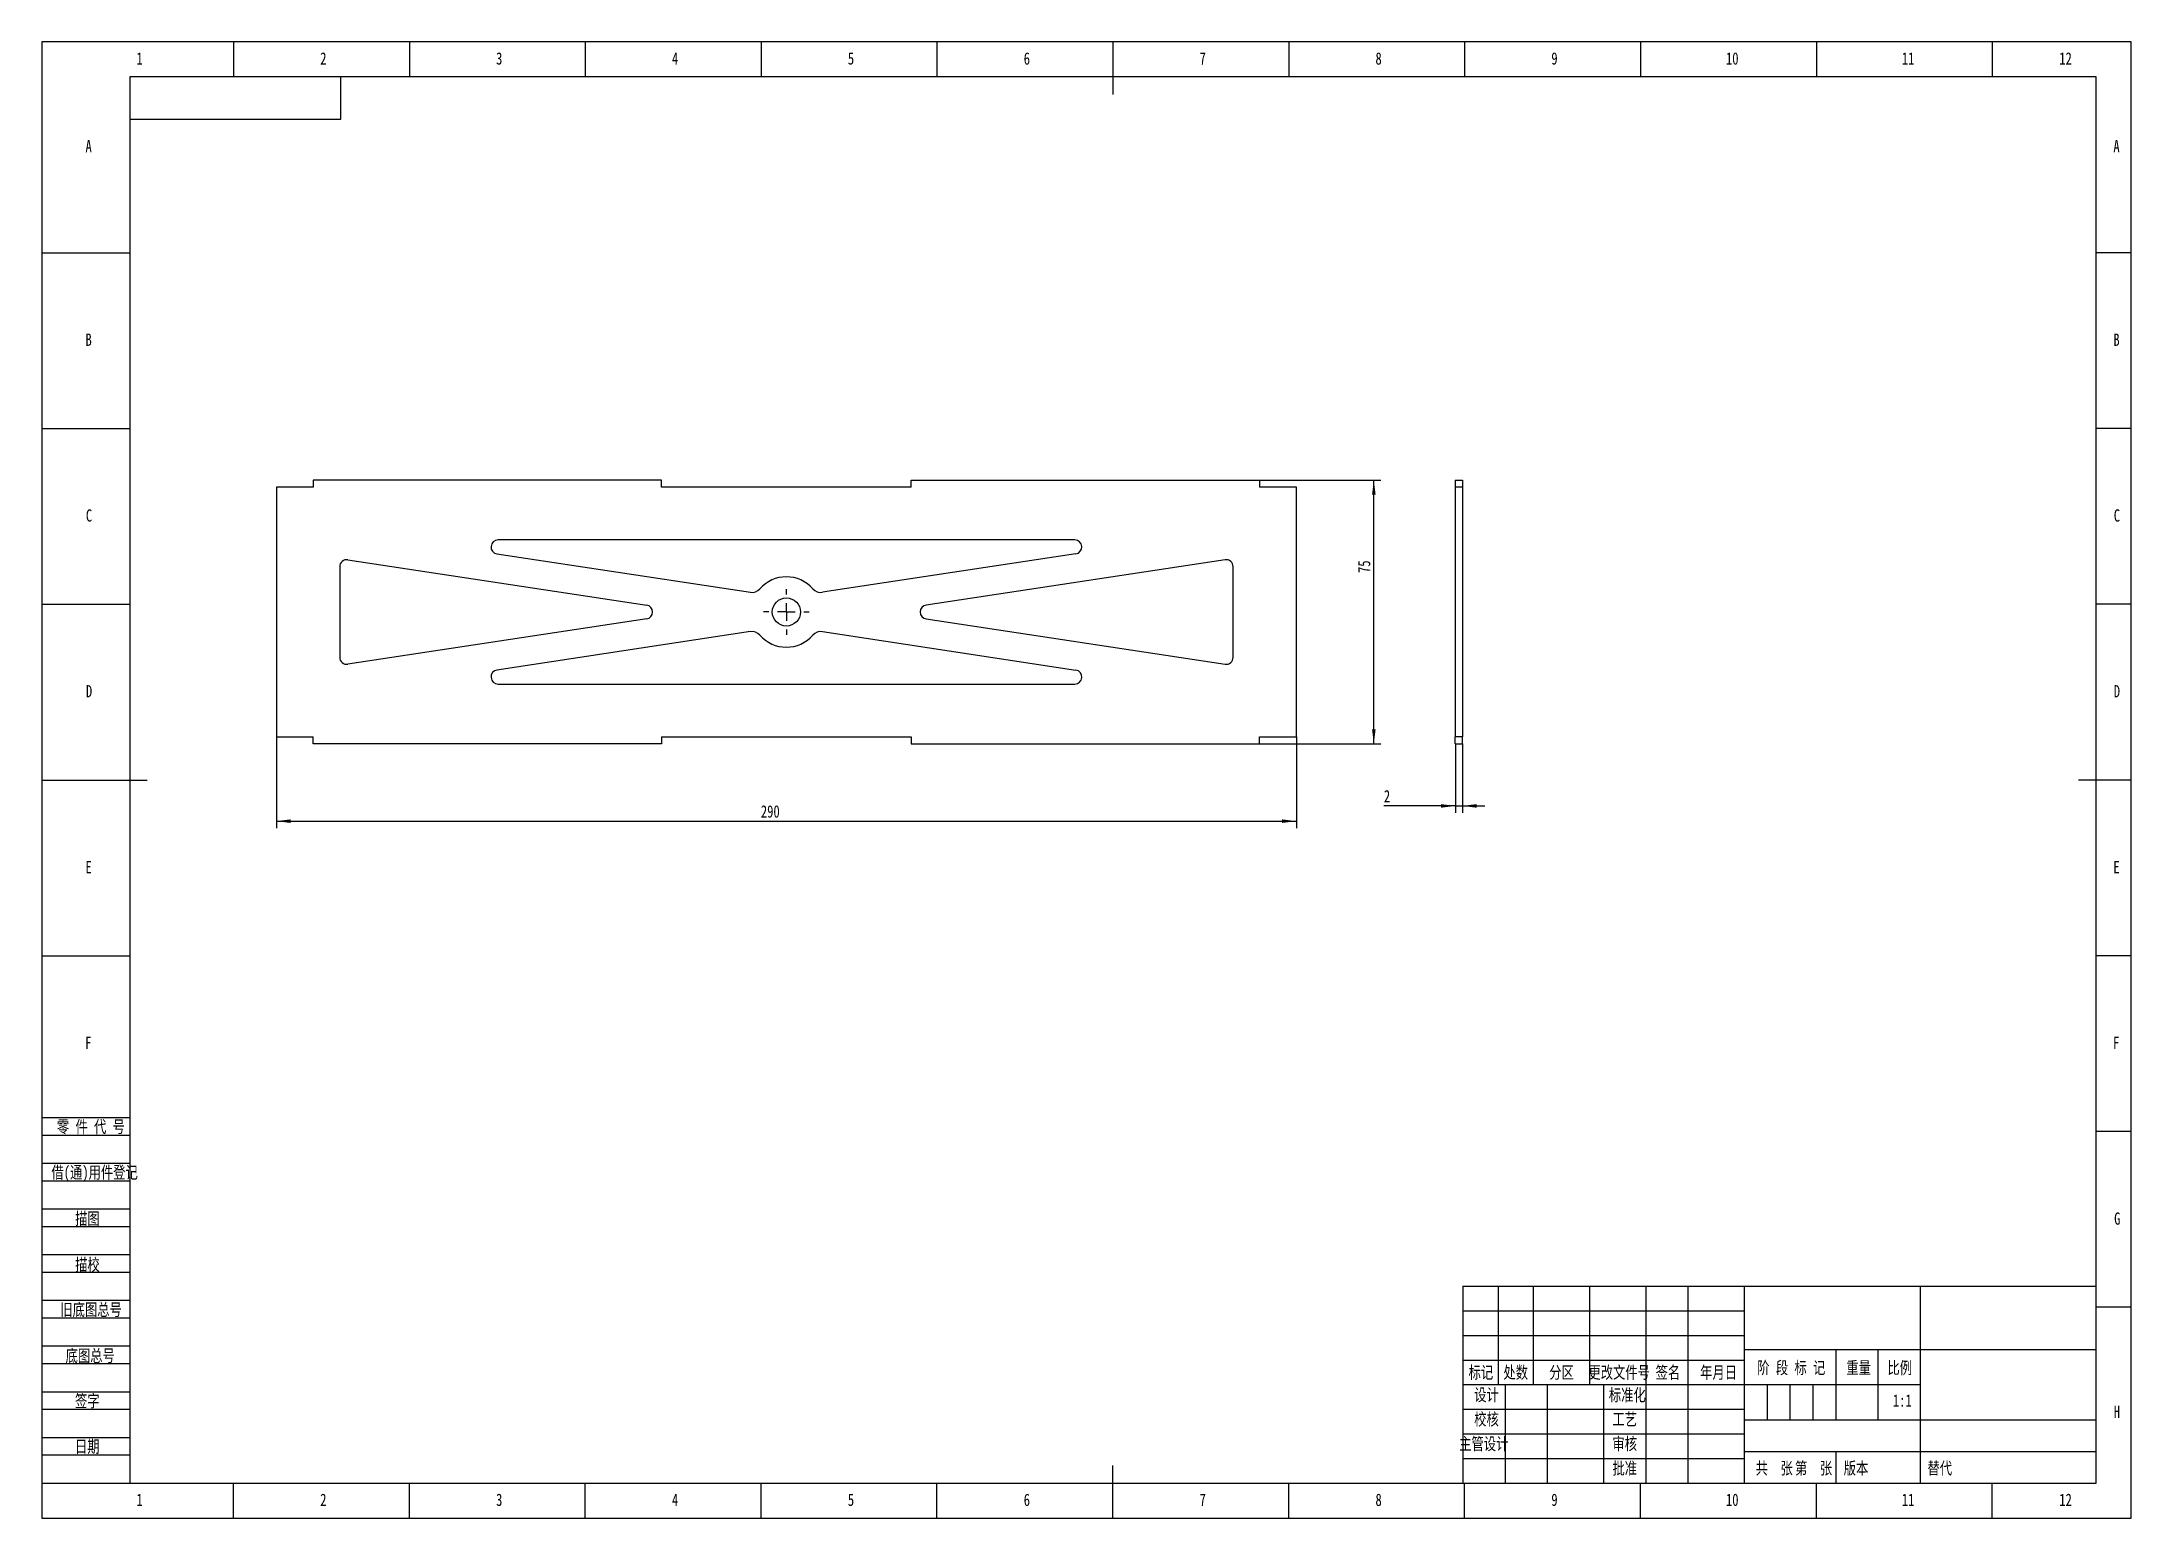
# Model space of a CAD drawing. Header units: millimetres. Extents: x 0 to 594, y 0 to 420.
import ezdxf

# ---------------------------------------------------------------- set-up
doc = ezdxf.new("R2010")
doc.units = ezdxf.units.MM
for name, color, linetype in [('10', 7, 'Continuous'), ('5', 7, 'Continuous'), ('SLD-0', 7, 'Continuous')]:
    doc.layers.add(name, color=color, linetype=linetype)
doc.styles.add('SLDTEXTSTYLE0', font='HYSWLONGFANGSONG.TTF', dxfattribs={"bigfont": 'bigfont'})
doc.styles.add('SLDTEXTSTYLE1', font='HYSWLONGFANGSONG.TTF')
doc.dimstyles.new('SLDDIMSTYLE0', dxfattribs={"dimtxt": 3.5, "dimasz": 4.08, "dimexe": 0, "dimexo": 0.0625, "dimgap": 0.875, "dimtad": 2, "dimrnd": 1e-09, "dimzin": 12, "dimdsep": 46, "dimtxsty": 'SLDTEXTSTYLE1', "dimsah": 1, "dimcen": 0.09, "dimadec": 0, "dimazin": 3, "dimtfac": 1, "dimtofl": 0, "dimtmove": 0, "dimatfit": 3, "dimfxl": 0, "dimfrac": 2, "dimtolj": 1, "dimtzin": 12, "dimarcsym": 0})
doc.dimstyles.new('SLDDIMSTYLE1', dxfattribs={"dimtxt": 3.5, "dimasz": 4.08, "dimexe": 0, "dimexo": 0.0625, "dimgap": 0.875, "dimtad": 2, "dimrnd": 1e-09, "dimzin": 12, "dimdsep": 46, "dimtxsty": 'SLDTEXTSTYLE1', "dimsah": 1, "dimcen": 0.09, "dimadec": 0, "dimazin": 3, "dimtfac": 1, "dimtmove": 0, "dimatfit": 0, "dimfxl": 0, "dimfrac": 2, "dimtolj": 1, "dimtzin": 12, "dimarcsym": 0})

# ---------------------------------------------------------------- blocks, each defined once
blk = doc.blocks.new('_D')
at = {"layer": '10'}
for p, q in [((66.69, 222.29), (66.69, 196.29)), ((356.69, 222.29), (356.69, 196.29)), ((66.69, 198.29), (356.69, 198.29))]:
    blk.add_line(p, q, dxfattribs=at)
for points in [[(66.69, 198.29), (70.77, 197.78), (70.77, 198.8)], [(356.69, 198.29), (352.61, 198.8), (352.61, 197.78)]]:
    blk.add_solid(points, dxfattribs=at)
at = {"layer": '10', "insert": (204.43, 202.8), "char_height": 3.5, "attachment_point": 1, "style": 'SLDTEXTSTYLE1'}
blk.add_mtext('290', dxfattribs=at)
blk = doc.blocks.new('_D_1')
at = {"layer": '10'}
for p, q in [((346.19, 295.29), (380.69, 295.29)), ((378.69, 220.29), (378.69, 295.29)), ((346.19, 220.29), (380.69, 220.29))]:
    blk.add_line(p, q, dxfattribs=at)
for points in [[(378.69, 295.29), (378.18, 291.21), (379.19, 291.21)], [(378.69, 220.29), (379.19, 224.37), (378.18, 224.37)]]:
    blk.add_solid(points, dxfattribs=at)
at = {"layer": '10', "insert": (374.17, 268.89), "char_height": 3.5, "attachment_point": 1, "rotation": 90, "style": 'SLDTEXTSTYLE1'}
blk.add_mtext('75', dxfattribs=at)
blk = doc.blocks.new('SW_CENTERMARKSYMBOL_0')
at = {"layer": '10', "color": 0}
for p, q in [((0, 5), (0, 6.5)), ((-5, 0), (-6.5, 0)), ((0, 0), (-2.5, 0)), ((0, 0), (0, 2.5)), ((0, 0), (0, -2.5)), ((0, 0), (2.5, 0)), ((5, 0), (6.5, 0)), ((0, -5), (0, -6.5))]:
    blk.add_line(p, q, dxfattribs=at)
blk = doc.blocks.new('_D_2')
at = {"layer": '10'}
for p, q in [((401.86, 220.29), (401.86, 200.63)), ((403.86, 220.29), (403.86, 200.63)), ((401.86, 202.63), (381.54, 202.63)), ((401.86, 202.63), (403.86, 202.63)), ((403.86, 202.63), (410.21, 202.63))]:
    blk.add_line(p, q, dxfattribs=at)
for points in [[(401.86, 202.63), (397.78, 203.14), (397.78, 202.12)], [(403.86, 202.63), (407.94, 202.12), (407.94, 203.14)]]:
    blk.add_solid(points, dxfattribs=at)
at = {"layer": '10', "insert": (381.54, 207.14), "char_height": 3.5, "attachment_point": 1, "style": 'SLDTEXTSTYLE1'}
blk.add_mtext('2', dxfattribs=at)

msp = doc.modelspace()

# ---------------------------------------------------------------- linework, layer by layer
at = {"color": 7, "linetype": 'Continuous', "lineweight": 25}
for p, q in [((66.687, 293.293), (66.687, 222.293)), ((77.187, 293.293), (66.687, 293.293)), ((77.187, 295.293), (77.187, 293.293)), ((176.187, 295.293), (77.187, 295.293)), ((176.187, 293.293), (176.187, 295.293)), ((247.187, 293.293), (176.187, 293.293)), ((247.187, 293.293), (247.187, 295.293)), ((247.187, 295.293), (346.187, 295.293)), ((346.187, 295.293), (346.187, 293.293)), ((356.687, 293.293), (346.187, 293.293)), ((356.687, 222.293), (356.687, 293.293)), ((401.857, 295.293), (403.857, 295.293)), ((401.857, 295.293), (401.857, 293.293)), ((403.857, 293.293), (401.857, 293.293)), ((401.857, 293.293), (401.857, 222.293)), ((403.857, 295.293), (403.857, 293.293)), ((403.857, 293.293), (403.857, 222.293)), ((129.404, 274.315), (201.456, 263.39)), ((293.669, 278.293), (129.704, 278.293)), ((293.969, 274.315), (221.918, 263.39)), ((84.687, 270.678), (84.687, 244.907)), ((86.987, 272.656), (171.965, 259.77)), ((336.387, 272.656), (251.408, 259.77)), ((338.687, 244.907), (338.687, 270.678)), ((171.965, 255.815), (86.987, 242.929)), ((251.408, 255.815), (336.387, 242.929)), ((201.456, 252.196), (129.404, 241.27)), ((221.918, 252.196), (293.969, 241.27)), ((129.704, 237.293), (293.669, 237.293)), ((66.687, 222.293), (77.187, 222.293)), ((77.187, 220.293), (77.187, 222.293)), ((176.187, 220.293), (77.187, 220.293)), ((176.187, 222.293), (176.187, 220.293)), ((176.187, 222.293), (247.187, 222.293)), ((247.187, 222.293), (247.187, 220.293)), ((247.187, 220.293), (346.187, 220.293)), ((346.187, 220.293), (346.187, 222.293)), ((346.187, 222.293), (356.687, 222.293)), ((403.857, 222.293), (401.857, 222.293)), ((401.857, 220.293), (401.857, 222.293)), ((401.857, 220.293), (403.857, 220.293)), ((403.857, 220.293), (403.857, 222.293))]:
    msp.add_line(p, q, dxfattribs=at)
msp.add_circle((211.687, 257.793), 4, dxfattribs=at)
for centre, radius, start, end in [((129.704, 276.293), 2, 90, 261.37766), ((293.669, 276.293), 2, 278.62234, 90), ((86.687, 270.678), 2, 81.37766, 180), ((211.687, 257.793), 10, 41.20131, 138.79869), ((336.687, 270.678), 2, 0, 98.62234), ((201.905, 266.356), 3, 261.37766, 318.79869), ((221.468, 266.356), 3, 221.20131, 278.62234), ((171.666, 257.793), 2, 278.62234, 81.37766), ((251.708, 257.793), 2, 98.62234, 261.37766), ((201.905, 249.229), 3, 41.20131, 98.62234), ((211.687, 257.793), 10, 221.20131, 318.79869), ((221.468, 249.229), 3, 81.37766, 138.79869), ((86.687, 244.907), 2, 180, 278.62234), ((336.687, 244.907), 2, 261.37766, 0), ((129.704, 239.293), 2, 98.62234, 270), ((293.669, 239.293), 2, 270, 81.37766)]:
    msp.add_arc(centre, radius, start, end, dxfattribs=at)
at = {"layer": '5', "color": 7}
for p, q in [((594.005, 420), (0, 420)), ((0, 420), (0, 0)), ((594.005, 0), (594.005, 420)), ((0, 114), (25, 114)), ((0, 109), (25, 109)), ((0, 101), (25, 101)), ((0, 96), (25, 96)), ((0, 88), (25, 88)), ((0, 83), (25, 83)), ((0, 75), (25, 75)), ((0, 70), (25, 70)), ((0, 62), (25, 62)), ((0, 57), (25, 57)), ((404, 59), (484, 59)), ((0, 49), (25, 49)), ((404, 52), (484, 52)), ((0, 44), (25, 44)), ((0, 36), (25, 36)), ((490.5, 38), (490.5, 28)), ((497, 38), (497, 28)), ((503.5, 38), (503.5, 28)), ((0, 31), (25, 31)), ((0, 23), (25, 23)), ((0, 18), (25, 18)), ((0, 0), (594.005, 0))]:
    msp.add_line(p, q, dxfattribs=at)
at = {"layer": '5'}
for p, q in [((54.5, 420), (54.5, 410)), ((104.5, 420), (104.5, 410)), ((154.5, 420), (154.5, 410)), ((204.5, 420), (204.5, 410)), ((254.5, 420), (254.5, 410)), ((354.5, 420), (354.5, 410)), ((404.5, 420), (404.5, 410)), ((454.5, 420), (454.5, 410)), ((504.5, 420), (504.5, 410)), ((554.5, 420), (554.5, 410)), ((0, 360), (25, 360)), ((594.005, 360), (584.005, 360)), ((0, 310), (25, 310)), ((594.005, 310), (584.005, 310)), ((0, 260), (25, 260)), ((594.005, 260), (584.005, 260)), ((0, 160), (25, 160)), ((594.005, 160), (584.005, 160)), ((594.005, 110), (584.005, 110)), ((594.005, 60), (584.005, 60)), ((54.5, 0), (54.5, 10)), ((104.5, 0), (104.5, 10)), ((154.5, 0), (154.5, 10)), ((204.5, 0), (204.5, 10)), ((254.5, 0), (254.5, 10)), ((354.5, 0), (354.5, 10)), ((404.5, 0), (404.5, 10)), ((454.5, 0), (454.5, 10)), ((504.5, 0), (504.5, 10)), ((554.5, 0), (554.5, 10))]:
    msp.add_line(p, q, dxfattribs=at)
at = {"layer": '5', "lineweight": 25}
for p, q in [((304.503, 420), (304.503, 405)), ((0, 210), (30, 210)), ((594.005, 210), (579.005, 210)), ((304.503, 0), (304.503, 15))]:
    msp.add_line(p, q, dxfattribs=at)
at = {"layer": '5', "color": 7, "lineweight": 25}
for p, q in [((584.005, 410), (25, 410)), ((25, 410), (25, 10)), ((85, 398), (85, 410)), ((584.005, 10), (584.005, 410)), ((25, 398), (85, 398)), ((404, 66), (584, 66)), ((404, 66), (404, 10)), ((414, 66), (414, 38)), ((424, 66), (424, 38)), ((440, 66), (440, 38)), ((456, 66), (456, 10)), ((468, 66), (468, 38)), ((484, 66), (484, 10)), ((534, 66), (534, 38)), ((484, 48), (584, 48)), ((510, 48), (510, 28)), ((522, 48), (522, 28)), ((404, 45), (484, 45)), ((404, 38), (534, 38)), ((416, 38), (416, 10)), ((428, 38), (428, 10)), ((444, 38), (444, 10)), ((468, 38), (468, 10)), ((534, 38), (534, 10)), ((404, 31), (484, 31)), ((404, 24), (484, 24)), ((484, 28), (584, 28)), ((484.005, 18.985), (584.005, 18.985)), ((510, 18.985), (510, 10)), ((404, 17), (484, 17)), ((0, 10), (584.005, 10))]:
    msp.add_line(p, q, dxfattribs=at)

# ---------------------------------------------------------------- block references
at = {"layer": '10'}
msp.add_blockref('SW_CENTERMARKSYMBOL_0', (211.687, 257.793), dxfattribs=at)

# ---------------------------------------------------------------- texts
at = {"layer": '10', "char_height": 3.5, "attachment_point": 2}
for s, insert, style in [('1', (27.794, 416.997), 'SLDTEXTSTYLE1'), ('2', (80.044, 416.997), 'SLDTEXTSTYLE1'), ('3', (130.044, 416.997), 'SLDTEXTSTYLE1'), ('4', (180.044, 416.997), 'SLDTEXTSTYLE1'), ('5', (230.044, 416.997), 'SLDTEXTSTYLE1'), ('6', (280.047, 416.997), 'SLDTEXTSTYLE1'), ('7', (330.047, 416.997), 'SLDTEXTSTYLE1'), ('8', (380.047, 416.997), 'SLDTEXTSTYLE1'), ('9', (430.047, 416.997), 'SLDTEXTSTYLE1'), ('10', (480.589, 416.997), 'SLDTEXTSTYLE1'), ('11', (530.589, 416.997), 'SLDTEXTSTYLE1'), ('12', (575.344, 416.997), 'SLDTEXTSTYLE1'), ('A', (13.32, 392.055), 'SLDTEXTSTYLE1'), ('A', (589.83, 392.055), 'SLDTEXTSTYLE1'), ('B', (13.32, 336.997), 'SLDTEXTSTYLE1'), ('B', (589.83, 336.997), 'SLDTEXTSTYLE1'), ('C', (13.427, 286.997), 'SLDTEXTSTYLE1'), ('C', (589.937, 286.997), 'SLDTEXTSTYLE1'), ('D', (13.43, 236.997), 'SLDTEXTSTYLE1'), ('D', (589.94, 236.997), 'SLDTEXTSTYLE1'), ('E', (13.318, 186.997), 'SLDTEXTSTYLE1'), ('E', (589.828, 186.997), 'SLDTEXTSTYLE1'), ('F', (13.224, 136.997), 'SLDTEXTSTYLE1'), ('F', (589.734, 136.997), 'SLDTEXTSTYLE1'), ('G', (590.049, 86.997), 'SLDTEXTSTYLE1'), ('H', (589.94, 32.055), 'SLDTEXTSTYLE1'), ('\\M+18EE5\\M+18AC7设计', (409.956, 22.944), 'SLDTEXTSTYLE0'), ('1', (27.794, 6.997), 'SLDTEXTSTYLE1'), ('2', (80.044, 6.997), 'SLDTEXTSTYLE1'), ('3', (130.044, 6.997), 'SLDTEXTSTYLE1'), ('4', (180.044, 6.997), 'SLDTEXTSTYLE1'), ('5', (230.044, 6.997), 'SLDTEXTSTYLE1'), ('6', (280.047, 6.997), 'SLDTEXTSTYLE1'), ('7', (330.047, 6.997), 'SLDTEXTSTYLE1'), ('8', (380.047, 6.997), 'SLDTEXTSTYLE1'), ('9', (430.047, 6.997), 'SLDTEXTSTYLE1'), ('10', (480.589, 6.997), 'SLDTEXTSTYLE1'), ('11', (530.589, 6.997), 'SLDTEXTSTYLE1'), ('12', (575.344, 6.997), 'SLDTEXTSTYLE1')]:
    msp.add_mtext(s, dxfattribs=dict(at, insert=insert, style=style))
at = {"layer": '10', "color": 7, "char_height": 3.5, "style": 'SLDTEXTSTYLE0'}
for s, insert, attachment_point in [('\\M+197EB \\M+18C8F \\M+191E3 \\M+18D86', (4.285, 113.124), 1), ('\\M+18ED8(\\M+192CA)\\M+19770\\M+18C8F\\M+1936F记', (2.735, 100.137), 1), ('\\M+19560图', (12.98, 86.983), 2), ('\\M+19560\\M+18D5A', (12.98, 73.881), 2), ('\\M+18B8C\\M+192EA图总\\M+18D86', (5.262, 61.089), 1), ('\\M+192EA图总\\M+18D86', (6.762, 47.975), 1), ('标记', (409.131, 43.232), 2), ('处\\M+19094', (419.019, 43.232), 2), ('\\M+195AA\\M+18BE6', (432.049, 43.232), 2), ('\\M+18D58\\M+189FC\\M+195B6\\M+18C8F\\M+18D86', (448.448, 43.232), 2), ('签\\M+196BC', (462.295, 43.232), 2), ('\\M+1944E\\M+18C8E\\M+193FA', (476.685, 43.232), 2), ('阶 \\M+19269 标 记', (497.364, 44.569), 2), ('\\M+18F64\\M+197CA', (516.508, 44.569), 2), ('\\M+194E4\\M+197E1', (528.201, 44.569), 2), ('  签\\M+18E9A', (11.151, 35.109), 2), ('设计', (410.718, 36.867), 2), ('标\\M+18F79\\M+189BB', (450.745, 36.802), 2), ('\\M+18D5A\\M+18A6A', (410.718, 29.921), 2), ('\\M+18D48艺', (450.02, 29.921), 2), ('  \\M+193FA\\M+18AFA', (11.151, 22.148), 2), ('审\\M+18A6A', (450.02, 22.944), 2), ('\\M+194E1\\M+18F79', (450.02, 15.957), 2), ('\\M+18BA4  张 ', (492.516, 15.997), 2), ('\\M+191E6  张', (503.715, 15.997), 2), ('\\M+194C5\\M+1967B', (515.771, 15.997), 2)]:
    msp.add_mtext(s, dxfattribs=dict(at, insert=insert, attachment_point=attachment_point))
at = {"layer": 'SLD-0', "char_height": 3.5}
for s, insert, attachment_point, style in [('1:1', (528.924, 35.237), 2, 'SLDTEXTSTYLE1'), ('\\M+191D6\\M+191E3', (536.078, 15.997), 1, 'SLDTEXTSTYLE0')]:
    msp.add_mtext(s, dxfattribs=dict(at, insert=insert, attachment_point=attachment_point, style=style))

# ---------------------------------------------------------------- dimensions: what is measured, and where the dimension line sits
at = {"layer": '10'}
dim = msp.add_linear_dim(base=(378.687, 295.293), p1=(346.187, 220.293), p2=(346.187, 295.293), angle=90, dimstyle='SLDDIMSTYLE0', dxfattribs=at)
dim.commit()
dim.dimension.update_dxf_attribs({"geometry": '_D_1', "text_midpoint": (378.687, 270.42), "dimtype": 160})
for base, p1, p2, dimstyle, picture, middle in [((356.687, 198.293), (66.687, 222.293), (356.687, 222.293), 'SLDDIMSTYLE0', '_D', (206.734, 198.293)), ((403.857, 202.628), (401.857, 220.293), (403.857, 220.293), 'SLDDIMSTYLE1', '_D_2', (382.308, 202.628))]:
    dim = msp.add_linear_dim(base=base, p1=p1, p2=p2, dimstyle=dimstyle, dxfattribs=at)
    dim.commit()
    dim.dimension.update_dxf_attribs({"geometry": picture, "text_midpoint": middle, "dimtype": 160})

doc.saveas('drawing.dxf')
